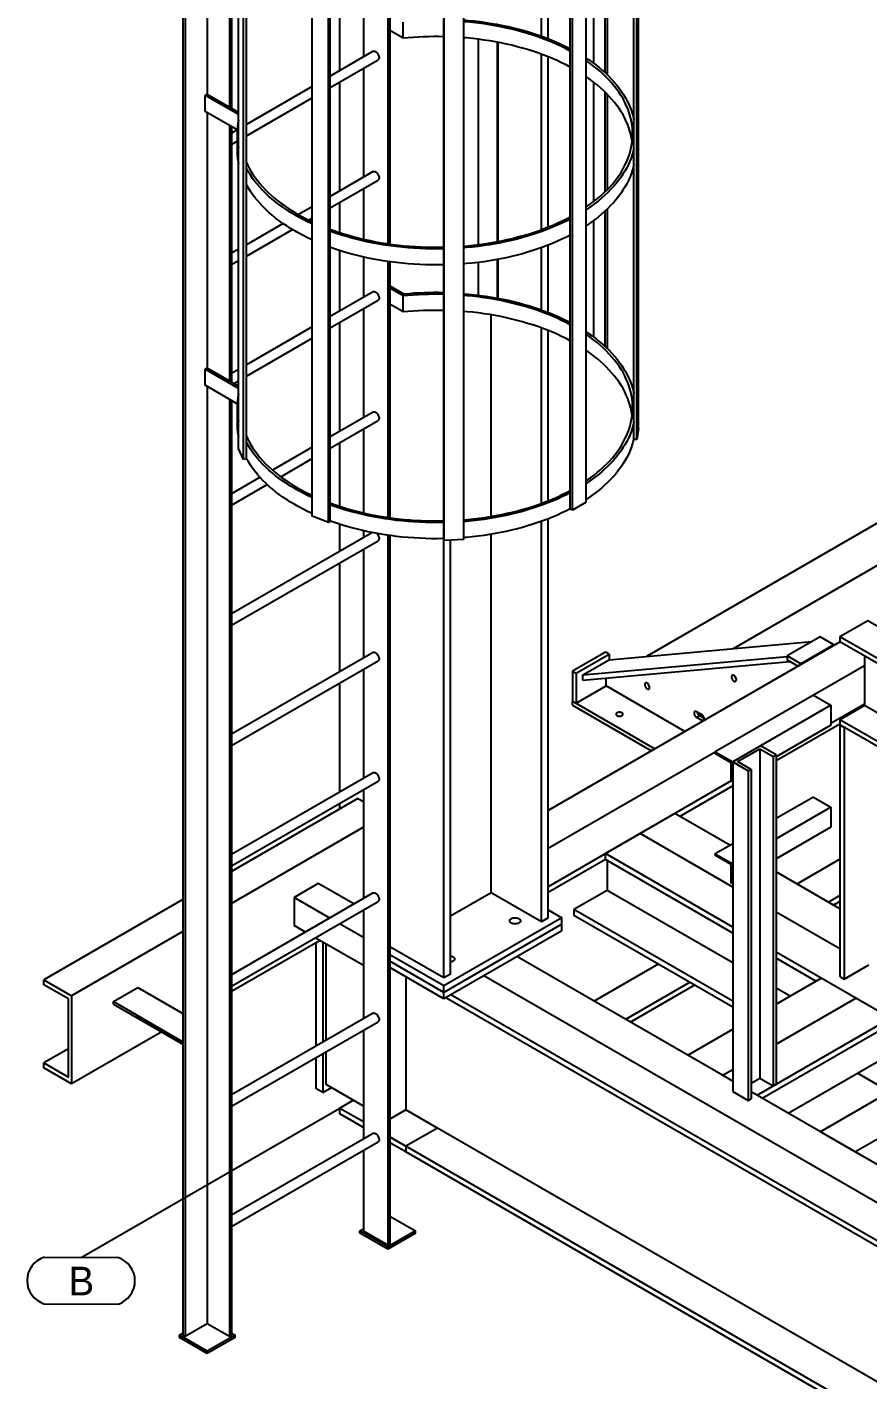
# Model space of a CAD drawing. Header units: millimetres. Extents: x 0 to 16187, y -20471 to 6290.
# Drawn here: x 219 to 347.4, y 5363.7 to 5570.4 of the extents above; entities that cross this region are included whole.
import ezdxf

# ---------------------------------------------------------------- set-up
doc = ezdxf.new("R2010")
doc.units = ezdxf.units.MM

msp = doc.modelspace()

# ---------------------------------------------------------------- linework, layer by layer
at = {"color": 7, "linetype": 'Continuous', "lineweight": 25}
for p, q in [((242.77478, 5690.21438), (242.77478, 5370.53866)), ((243.09298, 5690.03069), (243.09298, 5370.35496)), ((251.25354, 5506.01995), (251.25354, 5682.1478)), ((252.03, 5504.3471), (252.03, 5680.47495)), ((252.46466, 5504.41433), (252.46466, 5680.54219)), ((301.95962, 5496.75827), (301.95962, 5672.88612)), ((302.27781, 5496.57458), (302.27781, 5672.70243)), ((304.39913, 5497.79919), (304.39913, 5673.92704)), ((262.53664, 5495.68488), (262.53664, 5671.81273)), ((264.99409, 5494.69152), (264.99409, 5670.81937)), ((265.2522, 5494.90432), (265.2522, 5671.03217)), ((282.64848, 5492.2134), (282.64848, 5668.34125)), ((282.6877, 5491.95461), (282.6877, 5668.08246)), ((285.67628, 5492.10555), (285.67628, 5668.2334)), ((246.48709, 5599.14944), (246.48709, 5560.13914)), ((249.8812, 5597.19006), (249.8812, 5558.17976)), ((250.1994, 5597.00637), (250.1994, 5557.99607)), ((312.40202, 5509.10832), (312.40202, 5595.21255)), ((311.69227, 5507.40569), (311.69227, 5593.50992)), ((312.14056, 5507.38305), (312.14056, 5593.48728)), ((307.29242, 5563.41046), (307.29242, 5584.12185)), ((307.66104, 5563.06189), (307.66104, 5584.47042)), ((305.57169, 5564.83441), (305.57169, 5582.6979)), ((266.7457, 5563.75936), (266.7457, 5578.07441)), ((297.55788, 5569.00876), (297.55788, 5578.52354)), ((298.5655, 5568.63128), (298.5655, 5578.90103)), ((270.35194, 5577.0945), (270.35194, 5565.8412)), ((274.06425, 5576.40713), (274.06425, 5537.29745)), ((274.38245, 5576.362), (274.38245, 5537.25159)), ((276.42124, 5568.69745), (274.38245, 5569.87441)), ((276.42124, 5568.69745), (276.42124, 5571.14707)), ((287.92103, 5537.16143), (287.92103, 5568.54357)), ((290.8188, 5537.6175), (290.8188, 5568.0875)), ((290.93527, 5537.63965), (290.93527, 5568.06535)), ((271.83313, 5566.69627), (265.2522, 5562.89718)), ((265.2522, 5561.16518), (272.58307, 5565.3972)), ((297.55788, 5539.45258), (297.55788, 5566.25242)), ((298.5655, 5539.8382), (298.5655, 5565.8668)), ((270.35194, 5564.1092), (270.35194, 5547.46903)), ((262.53664, 5561.32952), (252.46466, 5555.51509)), ((266.7457, 5545.38719), (266.7457, 5562.02735)), ((305.57169, 5543.75019), (305.57169, 5561.95482)), ((246.16889, 5559.95545), (246.48709, 5560.13914)), ((251.25354, 5557.02015), (246.16889, 5559.95545)), ((246.16889, 5557.50583), (246.16889, 5559.95545)), ((246.48709, 5560.13914), (251.25354, 5557.38753)), ((252.46466, 5553.78309), (262.53664, 5559.59751)), ((307.29242, 5545.24317), (307.29242, 5560.46184)), ((307.66104, 5545.61226), (307.66104, 5560.09274)), ((251.05701, 5554.68398), (246.16889, 5557.50583)), ((246.48709, 5557.32214), (246.48709, 5518.31184)), ((249.8812, 5555.36276), (249.8812, 5516.35246)), ((250.1994, 5555.17907), (250.1994, 5516.16877)), ((251.04099, 5554.69322), (250.1994, 5554.20738)), ((250.1994, 5552.47538), (251.03888, 5552.96)), ((251.03888, 5554.07731), (251.03888, 5551.62769)), ((271.83313, 5548.3241), (265.2522, 5544.52501)), ((265.2522, 5542.79301), (272.58307, 5547.02503)), ((270.35194, 5545.73703), (270.35194, 5537.99626)), ((262.53664, 5542.95735), (260.43133, 5541.74198)), ((266.7457, 5538.99431), (266.7457, 5543.65519)), ((307.66104, 5521.23459), (307.66104, 5542.64311)), ((258.0809, 5540.38511), (252.46466, 5537.14292)), ((261.99556, 5540.91299), (262.53664, 5541.22535)), ((305.57169, 5523.00711), (305.57169, 5540.8706)), ((307.29242, 5521.58316), (307.29242, 5542.29454)), ((252.46466, 5535.41092), (259.49608, 5539.47007)), ((251.25354, 5536.44376), (250.1994, 5535.83522)), ((266.7457, 5527.01502), (266.7457, 5536.2471)), ((297.55788, 5527.18146), (297.55788, 5536.69624)), ((298.5655, 5526.80397), (298.5655, 5537.07373)), ((250.1994, 5534.10321), (251.25354, 5534.71175)), ((270.35194, 5535.2672), (270.35194, 5529.09686)), ((274.06425, 5534.57983), (274.06425, 5495.47014)), ((274.38245, 5534.5347), (274.38245, 5495.42429)), ((287.92103, 5529.43176), (287.92103, 5534.44594)), ((290.8188, 5528.98294), (290.8188, 5534.89476)), ((290.93527, 5528.96115), (290.93527, 5534.91655)), ((274.38245, 5530.86412), (276.57554, 5529.59807)), ((276.42124, 5529.31977), (274.38245, 5530.49673)), ((271.83313, 5529.95193), (265.2522, 5526.15284)), ((265.2522, 5524.42084), (272.58307, 5528.65286)), ((276.42124, 5526.87014), (274.38245, 5528.04711)), ((276.42124, 5526.87014), (276.42124, 5529.31977)), ((270.35194, 5527.36486), (270.35194, 5510.72469)), ((289.89461, 5495.62509), (289.89461, 5526.42531)), ((262.53664, 5524.58518), (252.46466, 5518.77076)), ((266.7457, 5508.64285), (266.7457, 5525.28302)), ((297.55788, 5497.62528), (297.55788, 5524.42512)), ((298.5655, 5498.0109), (298.5655, 5524.0395)), ((252.46466, 5517.03875), (262.53664, 5522.85318)), ((246.16889, 5518.12815), (246.48709, 5518.31184)), ((251.25354, 5515.19284), (246.16889, 5518.12815)), ((246.16889, 5515.67853), (246.16889, 5518.12815)), ((246.48709, 5518.31184), (251.25354, 5515.56023)), ((251.25354, 5518.07159), (250.1994, 5517.46305)), ((251.05701, 5512.85667), (246.16889, 5515.67853)), ((250.57852, 5515.94991), (251.25354, 5516.33958)), ((246.48709, 5515.49483), (246.48709, 5372.31434)), ((249.8812, 5513.53546), (249.8812, 5370.35496)), ((250.1994, 5513.35176), (250.1994, 5370.53866)), ((251.03888, 5512.25001), (251.03888, 5509.80039)), ((271.83313, 5511.57976), (265.2522, 5507.78068)), ((265.2522, 5506.04867), (272.58307, 5510.28069)), ((270.35194, 5508.99269), (270.35194, 5496.16896)), ((312.14056, 5507.38305), (311.69227, 5507.40569)), ((312.40202, 5509.10832), (312.14056, 5507.38305)), ((252.03, 5504.3471), (251.25354, 5506.01995)), ((262.53664, 5506.21301), (256.45787, 5502.70382)), ((266.7457, 5497.16701), (266.7457, 5506.91085)), ((252.46466, 5504.41433), (252.03, 5504.3471)), ((257.70708, 5501.69296), (262.53664, 5504.48101)), ((254.55199, 5501.60358), (250.1994, 5499.09088)), ((250.1994, 5497.35887), (255.6463, 5500.5033)), ((368.52855, 5499.47596), (326.85567, 5475.41872)), ((304.39913, 5497.79919), (302.27781, 5496.57458)), ((355.2703, 5498.29047), (313.59742, 5474.23323)), ((264.99409, 5494.69152), (262.53664, 5495.68488)), ((265.2522, 5494.90432), (264.99409, 5494.69152)), ((297.55788, 5433.70284), (297.55788, 5494.86894)), ((298.5655, 5434.28453), (298.5655, 5495.24642)), ((302.27781, 5496.57458), (301.95962, 5496.75827)), ((271.73147, 5493.14891), (250.1994, 5480.71871)), ((266.7457, 5490.27069), (266.7457, 5494.4198)), ((270.35194, 5493.43989), (270.35194, 5492.35253)), ((289.89461, 5438.12675), (289.89461, 5492.90502)), ((250.1994, 5478.98671), (272.58307, 5491.90852)), ((274.06425, 5492.75253), (274.06425, 5384.31554)), ((274.38245, 5492.70739), (274.38245, 5384.49923)), ((282.6877, 5491.95461), (282.64848, 5492.2134)), ((282.6556, 5425.09993), (282.6556, 5492.16638)), ((285.67628, 5492.10555), (282.6877, 5491.95461)), ((283.66323, 5425.68163), (283.66323, 5492.00388)), ((270.35194, 5490.62052), (270.35194, 5473.98036)), ((266.7457, 5471.89852), (266.7457, 5488.53868)), ((347.4089, 5479.69514), (343.16626, 5477.24592)), ((426.95842, 5433.77219), (347.4089, 5479.69514)), ((343.19998, 5476.46095), (298.5655, 5450.69401)), ((307.8834, 5473.72231), (338.86956, 5476.49294)), ((340.12481, 5477.21758), (335.08668, 5474.30913)), ((342.24613, 5475.99297), (340.12481, 5477.21758)), ((422.71578, 5431.32296), (343.16626, 5477.24592)), ((343.16626, 5477.24592), (343.16626, 5476.48041)), ((422.71578, 5430.55746), (343.16626, 5476.48041)), ((271.83313, 5474.83543), (250.1994, 5462.34654)), ((307.35307, 5474.88583), (302.31494, 5471.97738)), ((302.84527, 5471.67123), (307.8834, 5474.57968)), ((303.90593, 5471.42616), (335.08668, 5474.21419)), ((307.8834, 5474.57968), (307.35307, 5474.88583)), ((307.8834, 5474.57968), (307.8834, 5473.72231)), ((337.208, 5473.08452), (335.08668, 5474.30913)), ((335.08668, 5474.30913), (335.08668, 5473.69673)), ((342.24613, 5475.99297), (337.208, 5473.08452)), ((342.24613, 5475.9103), (342.24613, 5475.99297)), ((346.93161, 5474.30673), (346.93161, 5466.71219)), ((250.1994, 5460.61454), (272.58307, 5473.53635)), ((270.35194, 5472.24835), (270.35194, 5455.60819)), ((303.90593, 5471.42616), (307.8834, 5473.72231)), ((303.90593, 5470.61295), (335.53028, 5473.44064)), ((336.74918, 5472.73698), (335.08668, 5473.69673)), ((337.208, 5473.08452), (337.208, 5473.00185)), ((346.93161, 5472.78601), (339.15345, 5468.29578)), ((266.7457, 5453.52635), (266.7457, 5470.16651)), ((302.31494, 5471.97738), (302.84527, 5471.67123)), ((302.31494, 5471.97738), (302.31494, 5467.38434)), ((302.84527, 5471.67123), (302.84527, 5467.07818)), ((303.90593, 5470.61295), (303.90593, 5471.42616)), ((307.43262, 5469.72641), (307.43262, 5470.92829)), ((302.84527, 5467.07818), (307.43262, 5469.72641)), ((319.48339, 5462.76965), (307.43262, 5469.72641)), ((339.13576, 5468.30599), (324.12741, 5459.64186)), ((339.13576, 5468.30599), (341.78741, 5466.77523)), ((302.31494, 5467.38434), (302.84527, 5467.07818)), ((302.31494, 5467.38434), (314.89603, 5460.12142)), ((302.31494, 5466.77193), (302.31494, 5467.38434)), ((302.31494, 5466.77193), (314.36562, 5459.81522)), ((341.78741, 5466.77523), (326.77906, 5458.1111)), ((346.93161, 5466.95686), (341.78741, 5463.98718)), ((341.78741, 5466.77523), (341.78741, 5463.7132)), ((346.93161, 5466.71219), (343.16626, 5464.5385)), ((426.48112, 5420.78923), (346.93161, 5466.71219)), ((322.09815, 5465.30205), (321.24963, 5465.7919)), ((321.24963, 5464.93453), (321.70041, 5465.19476)), ((321.24963, 5464.93453), (322.09815, 5464.44469)), ((322.46078, 5464.75581), (321.70041, 5465.19476)), ((322.09815, 5464.44469), (322.46938, 5464.65899)), ((343.16626, 5463.89519), (333.40819, 5458.26197)), ((422.71578, 5418.61555), (343.16626, 5464.5385)), ((343.16626, 5464.5385), (343.16626, 5463.773)), ((341.78741, 5463.7132), (333.40819, 5458.87598)), ((422.71578, 5417.85004), (343.16626, 5463.773)), ((343.16626, 5463.773), (343.82918, 5463.3903)), ((343.16626, 5463.773), (343.16626, 5425.31392)), ((343.82918, 5463.3903), (343.82918, 5424.93123)), ((331.02171, 5460.56032), (326.77906, 5458.1111)), ((327.52153, 5458.17233), (330.91564, 5460.13171)), ((330.91564, 5460.13171), (332.98393, 5458.93771)), ((330.91564, 5460.13171), (330.91564, 5409.79196)), ((333.40819, 5459.18263), (331.02171, 5460.56032)), ((324.12741, 5459.62143), (298.5655, 5444.86486)), ((324.12741, 5459.64186), (326.77906, 5458.1111)), ((324.12741, 5459.3969), (324.12741, 5459.64186)), ((326.56693, 5457.98859), (324.12741, 5459.3969)), ((326.56693, 5455.17153), (326.56693, 5457.98859)), ((326.77906, 5458.1111), (326.77906, 5455.04907)), ((326.77906, 5458.1111), (326.77906, 5407.77135)), ((326.77906, 5458.1111), (329.16555, 5456.73341)), ((329.58981, 5456.97833), (327.52153, 5458.17233)), ((332.98393, 5458.93771), (333.40819, 5459.18263)), ((332.98393, 5458.93771), (332.98393, 5408.59797)), ((333.40819, 5459.18263), (333.40819, 5408.84289)), ((271.83313, 5456.46326), (250.1994, 5443.97437)), ((329.16555, 5456.73341), (329.58981, 5456.97833)), ((329.16555, 5456.73341), (329.16555, 5406.39367)), ((329.58981, 5456.97833), (329.58981, 5406.63859)), ((250.1994, 5442.24237), (272.58307, 5455.16419)), ((270.35194, 5453.87619), (270.35194, 5437.23602)), ((326.56693, 5455.20058), (298.5655, 5439.0357)), ((326.77906, 5454.43506), (318.71287, 5449.77854)), ((326.77906, 5455.04907), (326.56693, 5455.17153)), ((269.50342, 5452.53447), (250.1994, 5441.3905)), ((266.7457, 5450.94248), (266.7457, 5451.79435)), ((269.50342, 5452.53447), (270.35194, 5452.04463)), ((339.13576, 5452.75089), (333.40819, 5449.44444)), ((339.13576, 5452.75089), (341.78741, 5451.22012)), ((317.94377, 5450.22254), (312.64046, 5447.161)), ((326.3499, 5445.36977), (317.94377, 5450.22254)), ((341.78741, 5451.22012), (333.40819, 5446.38291)), ((341.78741, 5451.22012), (341.78741, 5448.1581)), ((270.35194, 5448.12587), (250.1994, 5436.49205)), ((341.78741, 5448.1581), (333.40819, 5443.32088)), ((312.64046, 5447.161), (307.33716, 5444.09947)), ((326.77906, 5438.99896), (312.64046, 5447.161)), ((326.77906, 5445.61752), (324.12741, 5444.08676)), ((307.33716, 5443.21149), (298.5655, 5438.14771)), ((326.77906, 5432.8759), (307.33716, 5444.09947)), ((307.33716, 5443.18087), (307.33716, 5444.09947)), ((326.77906, 5431.9573), (307.33716, 5443.18087)), ((324.12741, 5443.8418), (324.12741, 5444.08676)), ((324.12741, 5444.08676), (326.77906, 5442.55599)), ((326.56693, 5442.43349), (324.12741, 5443.8418)), ((343.16626, 5443.23784), (336.60459, 5439.44987)), ((307.59172, 5443.03391), (307.59172, 5438.47054)), ((326.56693, 5439.61643), (326.56693, 5442.43349)), ((326.77906, 5442.55599), (326.77906, 5439.49396)), ((343.16626, 5435.6619), (333.40819, 5441.29511)), ((263.45765, 5439.55284), (259.74534, 5437.40977)), ((268.91144, 5436.40443), (263.45765, 5439.55284)), ((326.77906, 5439.49396), (326.56693, 5439.61643)), ((242.77478, 5437.10436), (221.50854, 5424.82762)), ((271.83313, 5438.09109), (250.1994, 5425.60221)), ((265.19913, 5434.26136), (259.74534, 5437.40977)), ((259.74534, 5437.40977), (259.74534, 5433.12293)), ((289.89461, 5438.12675), (283.66323, 5434.52945)), ((297.55788, 5433.70284), (289.89461, 5438.12675)), ((307.59172, 5438.47054), (302.52707, 5435.54678)), ((326.77906, 5427.39392), (307.59172, 5438.47054)), ((343.16626, 5437.68423), (341.41469, 5436.67306)), ((250.1994, 5423.8702), (272.58307, 5436.79202)), ((270.35194, 5435.50402), (270.35194, 5418.86385)), ((298.5655, 5435.50914), (300.68682, 5434.28453)), ((326.77906, 5421.5464), (302.52707, 5435.54678)), ((302.52707, 5435.54678), (302.52707, 5434.62817)), ((343.16626, 5429.53884), (333.40819, 5435.17205)), ((343.16626, 5436.79624), (342.18379, 5436.22907)), ((261.48621, 5432.11794), (259.74534, 5433.12293)), ((270.35194, 5431.2867), (266.69925, 5433.39536)), ((300.68682, 5434.28453), (282.6556, 5423.87532)), ((300.68682, 5433.30468), (282.6556, 5422.89547)), ((298.5655, 5434.28453), (297.55788, 5433.70284)), ((300.68682, 5433.30468), (300.68682, 5434.28453)), ((300.68682, 5432.32483), (300.68682, 5433.30468)), ((326.77906, 5420.62779), (302.52707, 5434.62817)), ((242.77478, 5432.20591), (225.75118, 5422.3784)), ((263.72346, 5430.82641), (250.1994, 5423.01913)), ((270.35194, 5426.99987), (262.98633, 5431.25194)), ((270.35194, 5431.2867), (270.35194, 5426.99987)), ((300.68682, 5432.32483), (282.6556, 5421.91562)), ((263.07051, 5430.44946), (263.07051, 5414.66037)), ((264.13117, 5430.59104), (264.13117, 5415.27268)), ((264.6615, 5415.57883), (264.6615, 5430.28489)), ((282.6556, 5425.09993), (274.38245, 5429.87592)), ((360.56109, 5413.37395), (333.40819, 5429.04899)), ((282.6556, 5423.87532), (274.38245, 5428.65131)), ((282.6556, 5422.89547), (274.38245, 5427.67146)), ((282.6556, 5421.91562), (274.38245, 5426.69161)), ((326.77906, 5409.32661), (293.81375, 5428.35708)), ((315.38966, 5427.20275), (305.6015, 5421.55216)), ((339.50686, 5424.6097), (333.40819, 5428.13038)), ((343.82918, 5424.93123), (347.59452, 5427.10492)), ((221.50854, 5424.06211), (221.50854, 5424.82762)), ((221.50854, 5424.82762), (225.75118, 5422.3784)), ((276.84318, 5425.27106), (276.84318, 5404.95034)), ((283.66323, 5425.68163), (282.6556, 5425.09993)), ((470.07425, 5320.77491), (288.765, 5425.44251)), ((333.40819, 5421.08901), (340.30248, 5425.069)), ((345.60578, 5422.00747), (340.30248, 5425.069)), ((343.16626, 5425.31392), (343.82918, 5424.93123)), ((225.27389, 5421.88843), (221.50854, 5424.06211)), ((232.16818, 5421.48981), (235.88049, 5423.63288)), ((235.88049, 5423.63288), (242.77478, 5419.65289)), ((282.6556, 5422.89547), (282.6556, 5423.87532)), ((282.6556, 5421.91562), (282.6556, 5422.89547)), ((467.95293, 5316.17036), (283.71626, 5422.52793)), ((320.19976, 5424.42594), (310.41159, 5418.77535)), ((320.96886, 5423.98195), (311.18069, 5418.33136)), ((335.55443, 5422.32801), (333.40819, 5423.56701)), ((225.27389, 5409.94652), (225.27389, 5421.88843)), ((225.75118, 5422.3784), (225.75118, 5408.90547)), ((232.16818, 5421.48981), (242.77478, 5415.36675)), ((232.16818, 5421.12236), (232.16818, 5421.48981)), ((232.16818, 5421.12236), (242.77478, 5414.9993)), ((467.95293, 5315.28238), (282.94716, 5422.08394)), ((333.40819, 5414.96595), (345.60578, 5422.00747)), ((350.90908, 5418.94594), (345.60578, 5422.00747)), ((235.56229, 5419.16235), (235.56229, 5419.16298)), ((235.56229, 5419.16235), (242.77478, 5414.99867)), ((271.83313, 5419.71892), (250.1994, 5407.23004)), ((250.1994, 5405.49803), (272.58307, 5418.41985)), ((330.51259, 5407.17129), (350.90908, 5418.94594)), ((239.54041, 5416.86583), (225.75118, 5408.90547)), ((270.35194, 5417.13185), (270.35194, 5400.49168)), ((319.90599, 5413.29436), (326.77906, 5417.2621)), ((331.30821, 5406.71199), (350.90908, 5418.02733)), ((225.27389, 5414.29389), (221.50854, 5412.12021)), ((242.77478, 5414.9993), (242.77478, 5415.36675)), ((340.1646, 5401.59931), (365.1221, 5416.00697)), ((263.07051, 5412.92837), (263.07051, 5408.20464)), ((264.13117, 5413.54067), (264.13117, 5407.59233)), ((264.6615, 5408.8171), (264.6615, 5413.84683)), ((325.20929, 5410.23282), (319.90599, 5413.29436)), ((345.4679, 5398.53778), (370.4254, 5412.94544)), ((345.84443, 5410.5402), (350.90908, 5413.46396)), ((221.50854, 5411.3547), (221.50854, 5412.12021)), ((221.50854, 5412.12021), (225.27389, 5409.94652)), ((225.75118, 5408.90547), (221.50854, 5411.3547)), ((325.20929, 5410.23282), (326.77906, 5411.13904)), ((326.77906, 5409.32661), (325.20929, 5410.23282)), ((335.26064, 5404.4303), (345.84443, 5410.5402)), ((350.74839, 5407.7092), (345.84443, 5410.5402)), ((264.13117, 5407.59233), (263.07051, 5408.20464)), ((264.13117, 5407.59233), (265.45713, 5408.35779)), ((270.35194, 5405.53207), (264.6615, 5408.8171)), ((329.58981, 5409.02658), (330.91564, 5409.79196)), ((330.91564, 5409.79196), (332.98393, 5408.59797)), ((332.98393, 5408.59797), (333.40819, 5408.84289)), ((268.81402, 5406.4199), (266.7457, 5405.22588)), ((326.77906, 5407.77135), (329.16555, 5406.39367)), ((329.16555, 5406.39367), (329.58981, 5406.63859)), ((330.51259, 5407.17129), (329.58981, 5407.704)), ((453.58099, 5336.12542), (329.58981, 5407.704)), ((227.20303, 5382.39838), (266.7457, 5405.22588)), ((266.7457, 5404.33789), (266.7457, 5405.22588)), ((266.7457, 5405.22588), (270.35194, 5403.14404)), ((270.35194, 5402.25605), (266.7457, 5404.33789)), ((276.84318, 5404.95034), (274.38245, 5403.52979)), ((281.65328, 5402.17353), (276.84318, 5404.95034)), ((281.65328, 5402.17353), (276.84318, 5399.39673)), ((596.30872, 5220.52681), (281.65328, 5402.17353)), ((271.83313, 5401.34676), (250.1994, 5388.85787)), ((250.1994, 5387.12587), (272.58307, 5400.04768)), ((274.38245, 5400.81728), (276.84318, 5399.39673)), ((276.84318, 5398.50874), (274.38245, 5399.92929)), ((345.4679, 5398.53778), (340.1646, 5401.59931)), ((270.35194, 5398.75968), (270.35194, 5386.45861)), ((276.84318, 5399.39673), (276.84318, 5398.50874)), ((591.49863, 5217.75), (276.84318, 5399.39673)), ((591.49863, 5216.86202), (276.84318, 5398.50874)), ((350.7712, 5395.47625), (345.4679, 5398.53778)), ((274.38245, 5388.72415), (278.30689, 5386.45861)), ((269.82161, 5386.45861), (270.35194, 5386.76477)), ((274.06425, 5384.00939), (269.82161, 5386.45861)), ((269.82161, 5386.09117), (269.82161, 5386.45861)), ((274.06425, 5383.64195), (269.82161, 5386.09117)), ((270.35194, 5386.45861), (274.06425, 5384.31554)), ((278.30689, 5386.45861), (274.06425, 5384.00939)), ((278.30689, 5386.09117), (274.06425, 5383.64195)), ((278.30689, 5386.09117), (278.30689, 5386.45861)), ((274.06425, 5384.31554), (274.38245, 5384.49923)), ((274.06425, 5383.64195), (274.06425, 5384.00939)), ((221.53798, 5375.31033), (232.88479, 5375.26085)), ((242.24445, 5370.53866), (242.77478, 5370.84481)), ((243.09298, 5370.35496), (246.48709, 5372.31434)), ((246.48709, 5372.31434), (249.8812, 5370.35496)), ((250.1994, 5370.84481), (250.72973, 5370.53866)), ((246.48709, 5368.08943), (242.24445, 5370.53866)), ((242.24445, 5370.17121), (242.24445, 5370.53866)), ((246.48709, 5367.72199), (242.24445, 5370.17121)), ((242.77478, 5370.53866), (243.09298, 5370.35496)), ((250.72973, 5370.53866), (246.48709, 5368.08943)), ((250.72973, 5370.17121), (246.48709, 5367.72199)), ((249.8812, 5370.35496), (250.1994, 5370.53866)), ((250.72973, 5370.17121), (250.72973, 5370.53866)), ((246.48709, 5367.72199), (246.48709, 5368.08943))]:
    msp.add_line(p, q, dxfattribs=at)
at = {"ltscale": 0.2}
msp.add_line((221.54459, 5382.42762), (232.86146, 5382.36914), dxfattribs=at)
at = {"color": 7, "linetype": 'Continuous', "lineweight": 25, "flags": 128}
for points in [[(285.67628, 5571.48872), (286.39784, 5571.42579), (287.28071, 5571.33481), (288.15855, 5571.22886), (289.03061, 5571.10803), (289.89612, 5570.97243), (290.75434, 5570.82218), (291.60453, 5570.6574), (292.44594, 5570.47823), (293.27784, 5570.28484), (294.09952, 5570.07739), (294.91026, 5569.85607), (295.70936, 5569.62105), (296.49612, 5569.37255), (297.26986, 5569.11079), (298.02992, 5568.83598), (298.77563, 5568.54837), (299.50634, 5568.24821), (300.22142, 5567.93576), (300.92026, 5567.61128), (301.60223, 5567.27507), (301.95962, 5567.09065)], [(301.95962, 5566.73755), (301.31029, 5567.07733), (300.63244, 5567.41158), (299.93769, 5567.73406), (299.22664, 5568.04447), (298.49994, 5568.34256), (297.75821, 5568.62804), (297.00211, 5568.90068), (296.23232, 5569.16023), (295.44951, 5569.40646), (294.65437, 5569.63915), (293.8476, 5569.8581), (293.02992, 5570.06312), (292.20205, 5570.25402), (291.36472, 5570.43064), (290.51867, 5570.59282), (289.66465, 5570.74041), (288.80341, 5570.87329), (287.9357, 5570.99134), (287.06231, 5571.09445), (286.18399, 5571.18253), (285.67628, 5571.22641)], [(301.95962, 5564.28792), (301.31029, 5564.62771), (300.63244, 5564.96196), (299.93769, 5565.28444), (299.22664, 5565.59485), (298.49994, 5565.89293), (297.75821, 5566.17842), (297.00211, 5566.45106), (296.23232, 5566.71061), (295.44951, 5566.95684), (294.65437, 5567.18953), (293.8476, 5567.40848), (293.02992, 5567.6135), (292.20205, 5567.8044), (291.36472, 5567.98102), (290.51867, 5568.14319), (289.66465, 5568.29079), (288.80341, 5568.42366), (287.9357, 5568.54171), (287.06231, 5568.64482), (286.18399, 5568.73291), (285.67628, 5568.77679)], [(271.83313, 5566.69627), (271.90048, 5566.72317), (271.98779, 5566.73098), (272.08307, 5566.71405), (272.18286, 5566.67301), (272.28357, 5566.60934), (272.38155, 5566.52532), (272.47326, 5566.42402), (272.55539, 5566.30907), (272.62497, 5566.18464), (272.67947, 5566.05523), (272.71695, 5565.92552), (272.73603, 5565.80018), (272.73603, 5565.68375), (272.71695, 5565.58045), (272.67947, 5565.49399), (272.62497, 5565.42752), (272.58307, 5565.3972)], [(304.39913, 5565.65654), (304.73913, 5565.42844), (305.3081, 5565.02825), (305.85641, 5564.61856), (306.38358, 5564.19973), (306.88915, 5563.77211), (307.37269, 5563.33609), (307.83378, 5562.89203), (308.27202, 5562.44033), (308.68703, 5561.98137), (309.07844, 5561.51556), (309.44592, 5561.04329), (309.78915, 5560.56499), (310.10783, 5560.08105), (310.40168, 5559.59191), (310.67046, 5559.09798), (310.91392, 5558.5997), (311.13186, 5558.0975), (311.32408, 5557.5918), (311.49043, 5557.08306), (311.63075, 5556.57172), (311.69227, 5556.30996)], [(304.39913, 5542.8964), (304.5065, 5542.97013), (305.06801, 5543.36984), (305.6087, 5543.77901), (306.1281, 5544.19728), (306.62574, 5544.62427), (307.10118, 5545.05961), (307.554, 5545.50291), (307.98381, 5545.95378), (308.39022, 5546.41182), (308.77288, 5546.87663), (309.13145, 5547.34781), (309.4656, 5547.82492), (309.77506, 5548.30756), (310.05953, 5548.79529), (310.31878, 5549.28768), (310.55257, 5549.7843), (310.76069, 5550.28472), (310.94297, 5550.78848), (311.09924, 5551.29515), (311.22936, 5551.80427), (311.33322, 5552.3154), (311.41073, 5552.82809), (311.46181, 5553.34188), (311.48643, 5553.85632), (311.48456, 5554.37095), (311.45621, 5554.88533), (311.40139, 5555.39899), (311.32016, 5555.91148), (311.21258, 5556.42236), (311.07876, 5556.93116), (310.91881, 5557.43745), (310.73287, 5557.94077), (310.52111, 5558.44067), (310.28372, 5558.93672), (310.0209, 5559.42849), (309.73288, 5559.91552), (309.41992, 5560.3974), (309.0823, 5560.8737), (308.72032, 5561.344), (308.33428, 5561.80789), (307.92454, 5562.26494), (307.49146, 5562.71477), (307.03542, 5563.15697), (306.55682, 5563.59115), (306.05609, 5564.01693), (305.53366, 5564.43393), (304.99, 5564.84179), (304.42558, 5565.24015), (304.39913, 5565.25823)], [(311.41376, 5552.8525), (311.40139, 5552.94937), (311.32016, 5553.46186), (311.21258, 5553.97274), (311.07876, 5554.48154), (310.91881, 5554.98783), (310.73287, 5555.49114), (310.52111, 5555.99105), (310.28372, 5556.4871), (310.0209, 5556.97886), (309.73288, 5557.4659), (309.41992, 5557.94778), (309.0823, 5558.42408), (308.72032, 5558.89438), (308.33428, 5559.35826), (307.92454, 5559.81532), (307.49146, 5560.26515), (307.03542, 5560.70735), (306.55682, 5561.14153), (306.05609, 5561.56731), (305.53366, 5561.98431), (304.99, 5562.39217), (304.42558, 5562.79052), (304.39913, 5562.80861)], [(311.69227, 5551.84466), (311.5871, 5551.41304), (311.43813, 5550.90251), (311.26318, 5550.39473), (311.06241, 5549.89015), (310.83599, 5549.3892), (310.5841, 5548.89231), (310.30698, 5548.39992), (310.00486, 5547.91246), (309.67801, 5547.43035), (309.3267, 5546.954), (308.95125, 5546.48383), (308.55197, 5546.02024), (308.12922, 5545.56365), (307.68336, 5545.11444), (307.21478, 5544.67301), (306.72388, 5544.23973), (306.21109, 5543.81499), (305.67686, 5543.39915), (305.12164, 5542.99257), (304.54593, 5542.5956), (304.39913, 5542.49809)], [(252.46466, 5549.6962), (252.62442, 5549.35754), (252.88009, 5548.86452), (253.16102, 5548.37611), (253.46696, 5547.89273), (253.79764, 5547.41481), (254.15278, 5546.94277), (254.53206, 5546.47704), (254.93514, 5546.01801), (255.36167, 5545.5661), (255.81127, 5545.12171), (256.28354, 5544.68523), (256.77807, 5544.25704), (257.29442, 5543.83752), (257.83214, 5543.42704), (258.39074, 5543.02597), (258.96974, 5542.63465), (259.56863, 5542.25344), (260.18687, 5541.88267), (260.82392, 5541.52267), (261.47922, 5541.17376), (262.15219, 5540.83623), (262.53664, 5540.65227)], [(262.53664, 5540.31878), (262.51924, 5540.32677), (261.82601, 5540.65523), (261.14984, 5540.99533), (260.49131, 5541.34678), (259.851, 5541.70927), (259.22946, 5542.08249), (258.62722, 5542.46612), (258.04482, 5542.85982), (257.48275, 5543.26324), (256.9415, 5543.67605), (256.42155, 5544.09788), (255.92335, 5544.52837), (255.44731, 5544.96714), (254.99387, 5545.41382), (254.56342, 5545.868), (254.15631, 5546.32931), (253.77292, 5546.79734), (253.41357, 5547.27169), (253.07857, 5547.75194), (252.76822, 5548.23767), (252.48278, 5548.72847), (252.46466, 5548.76133)], [(311.69227, 5549.39504), (311.5871, 5548.96342), (311.43813, 5548.45289), (311.26318, 5547.94511), (311.06241, 5547.44053), (310.83599, 5546.93957), (310.5841, 5546.44269), (310.30698, 5545.9503), (310.00486, 5545.46284), (309.67801, 5544.98072), (309.3267, 5544.50438), (308.95125, 5544.03421), (308.55197, 5543.57062), (308.12922, 5543.11403), (307.68336, 5542.66482), (307.21478, 5542.22338), (306.72388, 5541.79011), (306.21109, 5541.36536), (305.67686, 5540.94952), (305.12164, 5540.54294), (304.54593, 5540.14598), (304.39913, 5540.04847)], [(271.83313, 5548.3241), (271.90048, 5548.351), (271.98779, 5548.35881), (272.08307, 5548.34189), (272.18286, 5548.30084), (272.28357, 5548.23717), (272.38155, 5548.15316), (272.47326, 5548.05185), (272.55539, 5547.9369), (272.62497, 5547.81248), (272.67947, 5547.68307), (272.71695, 5547.55335), (272.73603, 5547.42801), (272.73603, 5547.31159), (272.71695, 5547.20828), (272.67947, 5547.12182), (272.62497, 5547.05535), (272.58307, 5547.02503)], [(262.53664, 5537.86915), (262.51924, 5537.87715), (261.82601, 5538.20561), (261.14984, 5538.54571), (260.49131, 5538.89716), (259.851, 5539.25965), (259.22946, 5539.63287), (258.62722, 5540.0165), (258.04482, 5540.41019), (257.48275, 5540.81362), (256.9415, 5541.22643), (256.42155, 5541.64826), (255.92335, 5542.07875), (255.44731, 5542.51752), (254.99387, 5542.96419), (254.56342, 5543.41838), (254.15631, 5543.87969), (253.77292, 5544.34772), (253.41357, 5544.82207), (253.07857, 5545.30231), (252.76822, 5545.78805), (252.48278, 5546.27885), (252.46466, 5546.3117)], [(285.67628, 5536.92822), (286.30825, 5536.98361), (287.18592, 5537.07383), (288.05856, 5537.17905), (288.92539, 5537.2992), (289.78566, 5537.43416), (290.63861, 5537.58382), (291.48347, 5537.74805), (292.31951, 5537.92669), (293.14599, 5538.1196), (293.96217, 5538.32659), (294.76734, 5538.5475), (295.56078, 5538.78211), (296.34179, 5539.03024), (297.10969, 5539.29165), (297.8638, 5539.56611), (298.60345, 5539.85339), (299.32799, 5540.15323), (300.03677, 5540.46537), (300.72917, 5540.78952), (301.40459, 5541.12541), (301.95962, 5541.41708)], [(301.95962, 5541.06397), (301.37794, 5540.76676), (300.6903, 5540.43441), (299.98601, 5540.11389), (299.26567, 5539.80548), (298.52992, 5539.50946), (297.77938, 5539.22607), (297.01471, 5538.95556), (296.23657, 5538.69817), (295.44564, 5538.45412), (294.6426, 5538.22362), (293.82816, 5538.00688), (293.00301, 5537.80407), (292.16787, 5537.61538), (291.32347, 5537.44097), (290.47054, 5537.281), (289.60981, 5537.13559), (288.74204, 5537.00487), (287.86798, 5536.88897), (286.98839, 5536.78798), (286.10403, 5536.70198), (285.67628, 5536.66591)], [(265.2522, 5539.51443), (265.76075, 5539.32961), (266.52674, 5539.06634), (267.30595, 5538.81633), (268.09768, 5538.57979), (268.90124, 5538.35694), (269.71591, 5538.14797), (270.54097, 5537.95306), (271.3757, 5537.7724), (272.21937, 5537.60613), (273.07122, 5537.4544), (273.9305, 5537.31736), (274.79645, 5537.19511), (275.66832, 5537.08777), (276.54533, 5536.99544), (277.4267, 5536.91818), (278.31165, 5536.85608), (279.19942, 5536.80919), (280.0892, 5536.77754), (280.98022, 5536.76117), (281.87169, 5536.76009), (282.6556, 5536.77178)], [(282.64848, 5536.51165), (282.53426, 5536.50926), (281.63761, 5536.49911), (280.74083, 5536.50421), (279.8447, 5536.52455), (278.95, 5536.56011), (278.0575, 5536.61087), (277.16798, 5536.67678), (276.2822, 5536.75779), (275.40094, 5536.85382), (274.52496, 5536.96478), (273.65502, 5537.0906), (272.79188, 5537.23114), (271.93628, 5537.3863), (271.08897, 5537.55594), (270.25068, 5537.73991), (269.42213, 5537.93806), (268.60406, 5538.1502), (267.79716, 5538.37615), (267.00214, 5538.61573), (266.21968, 5538.86872), (265.45047, 5539.1349), (265.2522, 5539.20643)], [(301.95962, 5538.61435), (301.37794, 5538.31714), (300.6903, 5537.98478), (299.98601, 5537.66427), (299.26567, 5537.35586), (298.52992, 5537.05983), (297.77938, 5536.77644), (297.01471, 5536.50594), (296.23657, 5536.24855), (295.44564, 5536.0045), (294.6426, 5535.774), (293.82816, 5535.55726), (293.00301, 5535.35445), (292.16787, 5535.16576), (291.32347, 5534.99135), (290.47054, 5534.83137), (289.60981, 5534.68596), (288.74204, 5534.55525), (287.86798, 5534.43935), (286.98839, 5534.33835), (286.10403, 5534.25236), (285.67628, 5534.21629)], [(282.6556, 5534.06219), (282.53426, 5534.05964), (281.63761, 5534.04949), (280.74083, 5534.05459), (279.8447, 5534.07492), (278.95, 5534.11049), (278.0575, 5534.16125), (277.16798, 5534.22716), (276.2822, 5534.30816), (275.40094, 5534.40419), (274.52496, 5534.51516), (273.65502, 5534.64097), (272.79188, 5534.78152), (271.93628, 5534.93668), (271.08897, 5535.10632), (270.25068, 5535.29029), (269.42213, 5535.48843), (268.60406, 5535.70058), (267.79716, 5535.92653), (267.00214, 5536.16611), (266.21968, 5536.4191), (265.45047, 5536.68528), (265.2522, 5536.75681)], [(271.83313, 5529.95193), (271.90048, 5529.97883), (271.98779, 5529.98664), (272.08307, 5529.96972), (272.18286, 5529.92868), (272.28357, 5529.865), (272.38155, 5529.78099), (272.47326, 5529.67968), (272.55539, 5529.56473), (272.62497, 5529.44031), (272.67947, 5529.3109), (272.71695, 5529.18118), (272.73603, 5529.05584), (272.73603, 5528.93942), (272.71695, 5528.83611), (272.67947, 5528.74966), (272.62497, 5528.68318), (272.58307, 5528.65286)], [(285.67628, 5529.66141), (286.39784, 5529.59849), (287.28071, 5529.50751), (288.15855, 5529.40156), (289.03061, 5529.28073), (289.89612, 5529.14513), (290.75434, 5528.99487), (291.60453, 5528.83009), (292.44594, 5528.65093), (293.27784, 5528.45754), (294.09952, 5528.25009), (294.91026, 5528.02876), (295.70936, 5527.79375), (296.49612, 5527.54525), (297.26986, 5527.28348), (298.02992, 5527.00868), (298.77563, 5526.72107), (299.50634, 5526.42091), (300.22142, 5526.10845), (300.92026, 5525.78398), (301.60223, 5525.44776), (301.95962, 5525.26335)], [(301.95962, 5524.91024), (301.31029, 5525.25003), (300.63244, 5525.58428), (299.93769, 5525.90675), (299.22664, 5526.21717), (298.49994, 5526.51525), (297.75821, 5526.80074), (297.00211, 5527.07338), (296.23232, 5527.33292), (295.44951, 5527.57915), (294.65437, 5527.81185), (293.8476, 5528.0308), (293.02992, 5528.23582), (292.20205, 5528.42672), (291.36472, 5528.60334), (290.51867, 5528.76551), (289.66465, 5528.91311), (288.80341, 5529.04598), (287.9357, 5529.16403), (287.06231, 5529.26714), (286.18399, 5529.35523), (285.67628, 5529.39911)], [(301.95962, 5522.46062), (301.31029, 5522.80041), (300.63244, 5523.13466), (299.93769, 5523.45713), (299.22664, 5523.76755), (298.49994, 5524.06563), (297.75821, 5524.35112), (297.00211, 5524.62375), (296.23232, 5524.8833), (295.44951, 5525.12953), (294.65437, 5525.36223), (293.8476, 5525.58118), (293.02992, 5525.78619), (292.20205, 5525.9771), (291.36472, 5526.15371), (290.51867, 5526.31589), (289.66465, 5526.46348), (288.80341, 5526.59636), (287.9357, 5526.71441), (287.06231, 5526.81752), (286.18399, 5526.90561), (285.67628, 5526.94948)], [(304.39913, 5523.82923), (304.73913, 5523.60114), (305.3081, 5523.20095), (305.85641, 5522.79126), (306.38358, 5522.37242), (306.88915, 5521.94481), (307.37269, 5521.50878), (307.83378, 5521.06473), (308.27202, 5520.61303), (308.68703, 5520.15407), (309.07844, 5519.68826), (309.44592, 5519.21599), (309.78915, 5518.73768), (310.10783, 5518.25375), (310.40168, 5517.76461), (310.67046, 5517.27068), (310.91392, 5516.7724), (311.13186, 5516.27019), (311.32408, 5515.7645), (311.49043, 5515.25576), (311.63075, 5514.74441), (311.69227, 5514.48266)], [(304.39913, 5501.06909), (304.5065, 5501.14282), (305.06801, 5501.54254), (305.6087, 5501.95171), (306.1281, 5502.36998), (306.62574, 5502.79697), (307.10118, 5503.2323), (307.554, 5503.6756), (307.98381, 5504.12647), (308.39022, 5504.58452), (308.77288, 5505.04933), (309.13145, 5505.5205), (309.4656, 5505.99762), (309.77506, 5506.48025), (310.05953, 5506.96798), (310.31878, 5507.46038), (310.55257, 5507.957), (310.76069, 5508.45741), (310.94297, 5508.96118), (311.09924, 5509.46784), (311.22936, 5509.97697), (311.33322, 5510.4881), (311.41073, 5511.00079), (311.46181, 5511.51458), (311.48643, 5512.02902), (311.48456, 5512.54365), (311.45621, 5513.05803), (311.40139, 5513.57169), (311.32016, 5514.08418), (311.21258, 5514.59506), (311.07876, 5515.10386), (310.91881, 5515.61015), (310.73287, 5516.11346), (310.52111, 5516.61337), (310.28372, 5517.10942), (310.0209, 5517.60118), (309.73288, 5518.08822), (309.41992, 5518.5701), (309.0823, 5519.0464), (308.72032, 5519.5167), (308.33428, 5519.98058), (307.92454, 5520.43764), (307.49146, 5520.88747), (307.03542, 5521.32966), (306.55682, 5521.76385), (306.05609, 5522.18963), (305.53366, 5522.60663), (304.99, 5523.01449), (304.42558, 5523.41284), (304.39913, 5523.43093)], [(311.41376, 5511.0252), (311.40139, 5511.12206), (311.32016, 5511.63456), (311.21258, 5512.14543), (311.07876, 5512.65424), (310.91881, 5513.16052), (310.73287, 5513.66384), (310.52111, 5514.16375), (310.28372, 5514.6598), (310.0209, 5515.15156), (309.73288, 5515.6386), (309.41992, 5516.12048), (309.0823, 5516.59678), (308.72032, 5517.06708), (308.33428, 5517.53096), (307.92454, 5517.98802), (307.49146, 5518.43784), (307.03542, 5518.88004), (306.55682, 5519.31422), (306.05609, 5519.74), (305.53366, 5520.15701), (304.99, 5520.56487), (304.42558, 5520.96322), (304.39913, 5520.9813)], [(271.83313, 5511.57976), (271.90048, 5511.60667), (271.98779, 5511.61447), (272.08307, 5511.59755), (272.18286, 5511.55651), (272.28357, 5511.49283), (272.38155, 5511.40882), (272.47326, 5511.30751), (272.55539, 5511.19257), (272.62497, 5511.06814), (272.67947, 5510.93873), (272.71695, 5510.80901), (272.73603, 5510.68367), (272.73603, 5510.56725), (272.71695, 5510.46394), (272.67947, 5510.37749), (272.62497, 5510.31101), (272.58307, 5510.28069)], [(311.69227, 5510.01736), (311.5871, 5509.58574), (311.43813, 5509.07521), (311.26318, 5508.56743), (311.06241, 5508.06284), (310.83599, 5507.56189), (310.5841, 5507.06501), (310.30698, 5506.57262), (310.00486, 5506.08516), (309.67801, 5505.60304), (309.3267, 5505.12669), (308.95125, 5504.65652), (308.55197, 5504.19294), (308.12922, 5503.73635), (307.68336, 5503.28714), (307.21478, 5502.8457), (306.72388, 5502.41243), (306.21109, 5501.98768), (305.67686, 5501.57184), (305.12164, 5501.16526), (304.54593, 5500.7683), (304.39913, 5500.67079)], [(252.46466, 5507.86889), (252.62442, 5507.53024), (252.88009, 5507.03722), (253.16102, 5506.5488), (253.46696, 5506.06542), (253.79764, 5505.58751), (254.15278, 5505.11547), (254.53206, 5504.64973), (254.93514, 5504.19071), (255.36167, 5503.7388), (255.81127, 5503.29441), (256.28354, 5502.85792), (256.77807, 5502.42973), (257.29442, 5502.01021), (257.83214, 5501.59974), (258.39074, 5501.19866), (258.96974, 5500.80735), (259.56863, 5500.42614), (260.18687, 5500.05537), (260.82392, 5499.69537), (261.47922, 5499.34645), (262.15219, 5499.00893), (262.53664, 5498.82497)], [(311.69227, 5507.56774), (311.5871, 5507.13612), (311.43813, 5506.62558), (311.26318, 5506.11781), (311.06241, 5505.61322), (310.83599, 5505.11227), (310.5841, 5504.61539), (310.30698, 5504.123), (310.00486, 5503.63554), (309.67801, 5503.15342), (309.3267, 5502.67707), (308.95125, 5502.2069), (308.55197, 5501.74332), (308.12922, 5501.28672), (307.68336, 5500.83752), (307.21478, 5500.39608), (306.72388, 5499.9628), (306.21109, 5499.53806), (305.67686, 5499.12222), (305.12164, 5498.71564), (304.54593, 5498.31868), (304.39913, 5498.22116)], [(262.53664, 5498.49147), (262.51924, 5498.49947), (261.82601, 5498.82792), (261.14984, 5499.16803), (260.49131, 5499.51948), (259.851, 5499.88197), (259.22946, 5500.25519), (258.62722, 5500.63882), (258.04482, 5501.03251), (257.48275, 5501.43594), (256.9415, 5501.84875), (256.42155, 5502.27058), (255.92335, 5502.70107), (255.44731, 5503.13984), (254.99387, 5503.58651), (254.56342, 5504.0407), (254.15631, 5504.50201), (253.77292, 5504.97004), (253.41357, 5505.44439), (253.07857, 5505.92463), (252.76822, 5506.41037), (252.48278, 5506.90117), (252.46466, 5506.93402)], [(262.53664, 5496.04185), (262.51924, 5496.04984), (261.82601, 5496.3783), (261.14984, 5496.7184), (260.49131, 5497.06985), (259.851, 5497.43235), (259.22946, 5497.80557), (258.62722, 5498.18919), (258.04482, 5498.58289), (257.48275, 5498.98632), (256.9415, 5499.39913), (256.42155, 5499.82096), (255.92335, 5500.25145), (255.44731, 5500.69022), (254.99387, 5501.13689), (254.56342, 5501.59108), (254.15631, 5502.05239), (253.77292, 5502.52042), (253.41357, 5502.99476), (253.07857, 5503.47501), (252.76822, 5503.96075), (252.48278, 5504.45155), (252.46466, 5504.4844)], [(285.67628, 5495.10091), (286.30825, 5495.15631), (287.18592, 5495.24652), (288.05856, 5495.35175), (288.92539, 5495.4719), (289.78566, 5495.60686), (290.63861, 5495.75652), (291.48347, 5495.92075), (292.31951, 5496.09939), (293.14599, 5496.29229), (293.96217, 5496.49929), (294.76734, 5496.72019), (295.56078, 5496.95481), (296.34179, 5497.20293), (297.10969, 5497.46434), (297.8638, 5497.73881), (298.60345, 5498.02609), (299.32799, 5498.32593), (300.03677, 5498.63806), (300.72917, 5498.96222), (301.40459, 5499.29811), (301.95962, 5499.58978)], [(301.95962, 5499.23667), (301.37794, 5498.93946), (300.6903, 5498.6071), (299.98601, 5498.28658), (299.26567, 5497.97818), (298.52992, 5497.68215), (297.77938, 5497.39876), (297.01471, 5497.12826), (296.23657, 5496.87087), (295.44564, 5496.62682), (294.6426, 5496.39632), (293.82816, 5496.17957), (293.00301, 5495.97677), (292.16787, 5495.78808), (291.32347, 5495.61367), (290.47054, 5495.45369), (289.60981, 5495.30828), (288.74204, 5495.17757), (287.86798, 5495.06167), (286.98839, 5494.96067), (286.10403, 5494.87468), (285.67628, 5494.83861)], [(265.2522, 5497.68713), (265.76075, 5497.5023), (266.52674, 5497.23904), (267.30595, 5496.98902), (268.09768, 5496.75249), (268.90124, 5496.52963), (269.71591, 5496.32066), (270.54097, 5496.12576), (271.3757, 5495.94509), (272.21937, 5495.77883), (273.07122, 5495.6271), (273.9305, 5495.49006), (274.79645, 5495.36781), (275.66832, 5495.26047), (276.54533, 5495.16813), (277.4267, 5495.09088), (278.31165, 5495.02878), (279.19942, 5494.98188), (280.0892, 5494.95024), (280.98022, 5494.93387), (281.87169, 5494.93279), (282.6556, 5494.94448)], [(282.64848, 5494.68435), (282.53426, 5494.68196), (281.63761, 5494.67181), (280.74083, 5494.6769), (279.8447, 5494.69724), (278.95, 5494.73281), (278.0575, 5494.78357), (277.16798, 5494.84948), (276.2822, 5494.93048), (275.40094, 5495.02651), (274.52496, 5495.13748), (273.65502, 5495.26329), (272.79188, 5495.40384), (271.93628, 5495.559), (271.08897, 5495.72864), (270.25068, 5495.91261), (269.42213, 5496.11075), (268.60406, 5496.32289), (267.79716, 5496.54885), (267.00214, 5496.78843), (266.21968, 5497.04142), (265.45047, 5497.3076), (265.2522, 5497.37913)], [(282.6556, 5492.23489), (282.53426, 5492.23234), (281.63761, 5492.22219), (280.74083, 5492.22728), (279.8447, 5492.24762), (278.95, 5492.28319), (278.0575, 5492.33395), (277.16798, 5492.39986), (276.2822, 5492.48086), (275.40094, 5492.57689), (274.52496, 5492.68786), (273.65502, 5492.81367), (272.79188, 5492.95422), (271.93628, 5493.10938), (271.08897, 5493.27902), (270.25068, 5493.46299), (269.42213, 5493.66113), (268.60406, 5493.87327), (267.79716, 5494.09923), (267.00214, 5494.33881), (266.21968, 5494.5918), (265.45047, 5494.85798), (265.2522, 5494.92951)], [(301.95962, 5496.78705), (301.37794, 5496.48983), (300.6903, 5496.15748), (299.98601, 5495.83696), (299.26567, 5495.52856), (298.52992, 5495.23253), (297.77938, 5494.94914), (297.01471, 5494.67863), (296.23657, 5494.42124), (295.44564, 5494.17719), (294.6426, 5493.9467), (293.82816, 5493.72995), (293.00301, 5493.52715), (292.16787, 5493.33846), (291.32347, 5493.16405), (290.47054, 5493.00407), (289.60981, 5492.85866), (288.74204, 5492.72795), (287.86798, 5492.61205), (286.98839, 5492.51105), (286.10403, 5492.42506), (285.67628, 5492.38898)], [(272.39388, 5493.02441), (272.47326, 5492.93534), (272.55539, 5492.8204), (272.62497, 5492.69597), (272.67947, 5492.56656), (272.71695, 5492.43684), (272.73603, 5492.31151), (272.73603, 5492.19508), (272.71695, 5492.09177), (272.67947, 5492.00532), (272.62497, 5491.93884), (272.58307, 5491.90852)], [(271.83313, 5474.83543), (271.90048, 5474.86233), (271.98779, 5474.87014), (272.08307, 5474.85321), (272.18286, 5474.81217), (272.28357, 5474.74849), (272.38155, 5474.66448), (272.47326, 5474.56317), (272.55539, 5474.44823), (272.62497, 5474.3238), (272.67947, 5474.19439), (272.71695, 5474.06467), (272.73603, 5473.93934), (272.73603, 5473.82291), (272.71695, 5473.71961), (272.67947, 5473.63315), (272.62497, 5473.56668), (272.58307, 5473.53635)], [(313.90455, 5469.23218), (313.97144, 5469.25057), (314.02566, 5469.29203), (314.06451, 5469.35448), (314.08602, 5469.43478), (314.08913, 5469.52892), (314.07368, 5469.63216), (314.04043, 5469.73933), (313.99107, 5469.84507), (313.92806, 5469.94406), (313.85456, 5470.03134), (313.77427, 5470.10254), (313.6912, 5470.15409), (313.60952, 5470.18339), (313.53332, 5470.18899), (313.46644, 5470.1706), (313.41221, 5470.12914), (313.37337, 5470.0667), (313.35185, 5469.98639), (313.34875, 5469.89226), (313.3642, 5469.78902), (313.39744, 5469.68184), (313.44681, 5469.57611), (313.50982, 5469.47712), (313.58331, 5469.38983), (313.66361, 5469.31863), (313.74668, 5469.26709), (313.82836, 5469.23778), (313.90455, 5469.23218)], [(327.16281, 5470.41767), (327.22969, 5470.43606), (327.28392, 5470.47752), (327.32276, 5470.53997), (327.34428, 5470.62027), (327.34738, 5470.7144), (327.33193, 5470.81765), (327.29869, 5470.92482), (327.24932, 5471.03056), (327.18631, 5471.12955), (327.11282, 5471.21683), (327.03252, 5471.28803), (326.94945, 5471.33958), (326.86777, 5471.36888), (326.79157, 5471.37448), (326.72469, 5471.35609), (326.67046, 5471.31463), (326.63162, 5471.25218), (326.61011, 5471.17188), (326.607, 5471.07775), (326.62245, 5470.9745), (326.65569, 5470.86733), (326.70506, 5470.76159), (326.76807, 5470.6626), (326.84156, 5470.57532), (326.92186, 5470.50412), (327.00493, 5470.45257), (327.08661, 5470.42327), (327.16281, 5470.41767)], [(309.84562, 5465.60865), (309.75371, 5465.65096), (309.64779, 5465.68041), (309.53318, 5465.69551), (309.41561, 5465.69551), (309.301, 5465.68041), (309.19508, 5465.65096), (309.10316, 5465.60865), (309.02986, 5465.55559), (308.97886, 5465.49444), (308.95269, 5465.42828), (308.95269, 5465.36041), (308.97886, 5465.29424), (309.02986, 5465.2331), (309.10316, 5465.18003), (309.19508, 5465.13772), (309.301, 5465.10827), (309.41561, 5465.09317), (309.53318, 5465.09317), (309.64779, 5465.10827), (309.75371, 5465.13772), (309.84562, 5465.18003), (309.91892, 5465.2331), (309.96993, 5465.29424), (309.99609, 5465.36041), (309.99609, 5465.42828), (309.96993, 5465.49444), (309.91892, 5465.55559), (309.84562, 5465.60865)], [(321.24963, 5465.7919), (321.16702, 5465.82884), (321.08855, 5465.84243), (321.01817, 5465.83199), (320.95939, 5465.79805), (320.91516, 5465.7423), (320.8877, 5465.66754), (320.87839, 5465.57752), (320.8877, 5465.47676), (320.91516, 5465.3703), (320.95939, 5465.26349), (321.01817, 5465.16167), (321.08855, 5465.06997), (321.16702, 5464.99297), (321.24963, 5464.93453)], [(321.76205, 5465.49608), (321.76275, 5465.49206), (321.7902, 5465.38561), (321.83443, 5465.27879), (321.89321, 5465.17698), (321.9636, 5465.08528), (322.04206, 5465.00827), (322.12467, 5464.94984), (322.20728, 5464.9129), (322.28574, 5464.89931), (322.35613, 5464.90974), (322.40561, 5464.93612)], [(322.40733, 5464.4576), (322.43262, 5464.49429), (322.46008, 5464.56904), (322.46938, 5464.65906), (322.46008, 5464.75983), (322.43262, 5464.86628), (322.38839, 5464.9731), (322.32961, 5465.07491), (322.25922, 5465.16662), (322.18076, 5465.24362), (322.09815, 5465.30205)], [(271.83313, 5456.46326), (271.90048, 5456.49016), (271.98779, 5456.49797), (272.08307, 5456.48104), (272.18286, 5456.44), (272.28357, 5456.37633), (272.38155, 5456.29231), (272.47326, 5456.19101), (272.55539, 5456.07606), (272.62497, 5455.95163), (272.67947, 5455.82222), (272.71695, 5455.69251), (272.73603, 5455.56717), (272.73603, 5455.45074), (272.71695, 5455.34744), (272.67947, 5455.26098), (272.62497, 5455.19451), (272.58307, 5455.16419)], [(271.83313, 5438.09109), (271.90048, 5438.11799), (271.98779, 5438.1258), (272.08307, 5438.10888), (272.18286, 5438.06783), (272.28357, 5438.00416), (272.38155, 5437.92015), (272.47326, 5437.81884), (272.55539, 5437.70389), (272.62497, 5437.57947), (272.67947, 5437.45006), (272.71695, 5437.32034), (272.73603, 5437.195), (272.73603, 5437.07858), (272.71695, 5436.97527), (272.67947, 5436.88881), (272.62497, 5436.82234), (272.58307, 5436.79202)], [(292.944, 5433.48853), (292.84922, 5433.55407), (292.77622, 5433.62833), (292.72737, 5433.70893), (292.70424, 5433.79326), (292.70756, 5433.87862), (292.73722, 5433.96227), (292.79229, 5434.04152), (292.87098, 5434.11381), (292.97076, 5434.17683), (293.08844, 5434.22856), (293.22023, 5434.26732), (293.36188, 5434.29188), (293.50886, 5434.30144), (293.65643, 5434.2957), (293.79985, 5434.27483), (293.93451, 5434.23952), (294.05609, 5434.1909), (294.16067, 5434.13052), (294.2449, 5434.06034), (294.30607, 5433.9826), (294.34221, 5433.8998), (294.35216, 5433.81461), (294.3356, 5433.72976), (294.29306, 5433.64799), (294.22592, 5433.57191), (294.13632, 5433.50398), (294.02714, 5433.44637), (293.90191, 5433.40094), (293.76464, 5433.36916), (293.61974, 5433.35203), (293.47187, 5433.35011), (293.32579, 5433.36347), (293.18618, 5433.39167), (293.05754, 5433.43381), (292.944, 5433.48853)], [(283.66323, 5428.46864), (283.72358, 5428.45792), (283.85824, 5428.42261), (283.97982, 5428.37399), (284.0844, 5428.31361), (284.16863, 5428.24343), (284.2298, 5428.16569), (284.26594, 5428.08289), (284.27589, 5427.9977), (284.25933, 5427.91286), (284.21679, 5427.83108), (284.14964, 5427.755), (284.06004, 5427.68707), (283.95087, 5427.62946), (283.82564, 5427.58404), (283.68837, 5427.55225), (283.66323, 5427.54814)], [(271.83313, 5419.71892), (271.90048, 5419.74582), (271.98779, 5419.75363), (272.08307, 5419.73671), (272.18286, 5419.69567), (272.28357, 5419.63199), (272.38155, 5419.54798), (272.47326, 5419.44667), (272.55539, 5419.33172), (272.62497, 5419.2073), (272.67947, 5419.07789), (272.71695, 5418.94817), (272.73603, 5418.82283), (272.73603, 5418.70641), (272.71695, 5418.6031), (272.67947, 5418.51665), (272.62497, 5418.45017), (272.58307, 5418.41985)], [(271.83313, 5401.34676), (271.90048, 5401.37366), (271.98779, 5401.38146), (272.08307, 5401.36454), (272.18286, 5401.3235), (272.28357, 5401.25982), (272.38155, 5401.17581), (272.47326, 5401.0745), (272.55539, 5400.95956), (272.62497, 5400.83513), (272.67947, 5400.70572), (272.71695, 5400.576), (272.73603, 5400.45066), (272.73603, 5400.33424), (272.71695, 5400.23093), (272.67947, 5400.14448), (272.62497, 5400.078), (272.58307, 5400.04768)]]:
    msp.add_lwpolyline(points, dxfattribs=at)
at = {"color": 7, "linetype": 'Continuous', "lineweight": 25}
for centre, radius, start, end in [((281.48725, 5517.28422), 51.66222, 88.7041336, 95.6274832), ((261.27695, 5554.07731), 10.23768, 168.2569988, 191.7430012), ((261.31216, 5551.63325), 10.27328, 180.030981, 191.7333676), ((281.48723, 5477.90683), 51.66193, 88.7120089, 95.6274928), ((281.48777, 5477.35599), 52.47252, 88.7247171, 95.3716289), ((281.48725, 5475.45691), 51.66222, 88.7041336, 95.6274832), ((261.27695, 5512.25001), 10.23768, 168.2569988, 191.7430012), ((261.31216, 5509.80594), 10.27328, 180.030981, 191.7333676), ((314.64718, 5470.24645), 0.85504, 191.6479395, 228.3466839), ((314.64005, 5470.24233), 0.84723, 191.4726804, 228.5219431), ((327.90543, 5471.43194), 0.85504, 191.6479379, 228.3466855), ((327.8983, 5471.42782), 0.84723, 191.4726818, 228.5219416), ((322.14598, 5465.88404), 0.82076, 190.0362206, 237.1199422), ((322.26323, 5464.69394), 0.29896, 236.4836539, 277.7570838)]:
    msp.add_arc(centre, radius, start, end, dxfattribs=at)
at = {"ltscale": 0.2}
for centre, radius, start, end in [((222.69222, 5378.86791), 3.74013, 107.868979, 252.024554), ((231.70332, 5378.81116), 3.74173, 287.9650883, 71.9696973)]:
    msp.add_arc(centre, radius, start, end, dxfattribs=at)

# ---------------------------------------------------------------- texts
at = {"color": 7, "linetype": 'Continuous', "lineweight": 25}
msp.add_text('B', height=4.36629, rotation=359.9536776, dxfattribs=at).set_placement((225.3073, 5376.60823))

doc.saveas('drawing.dxf')
